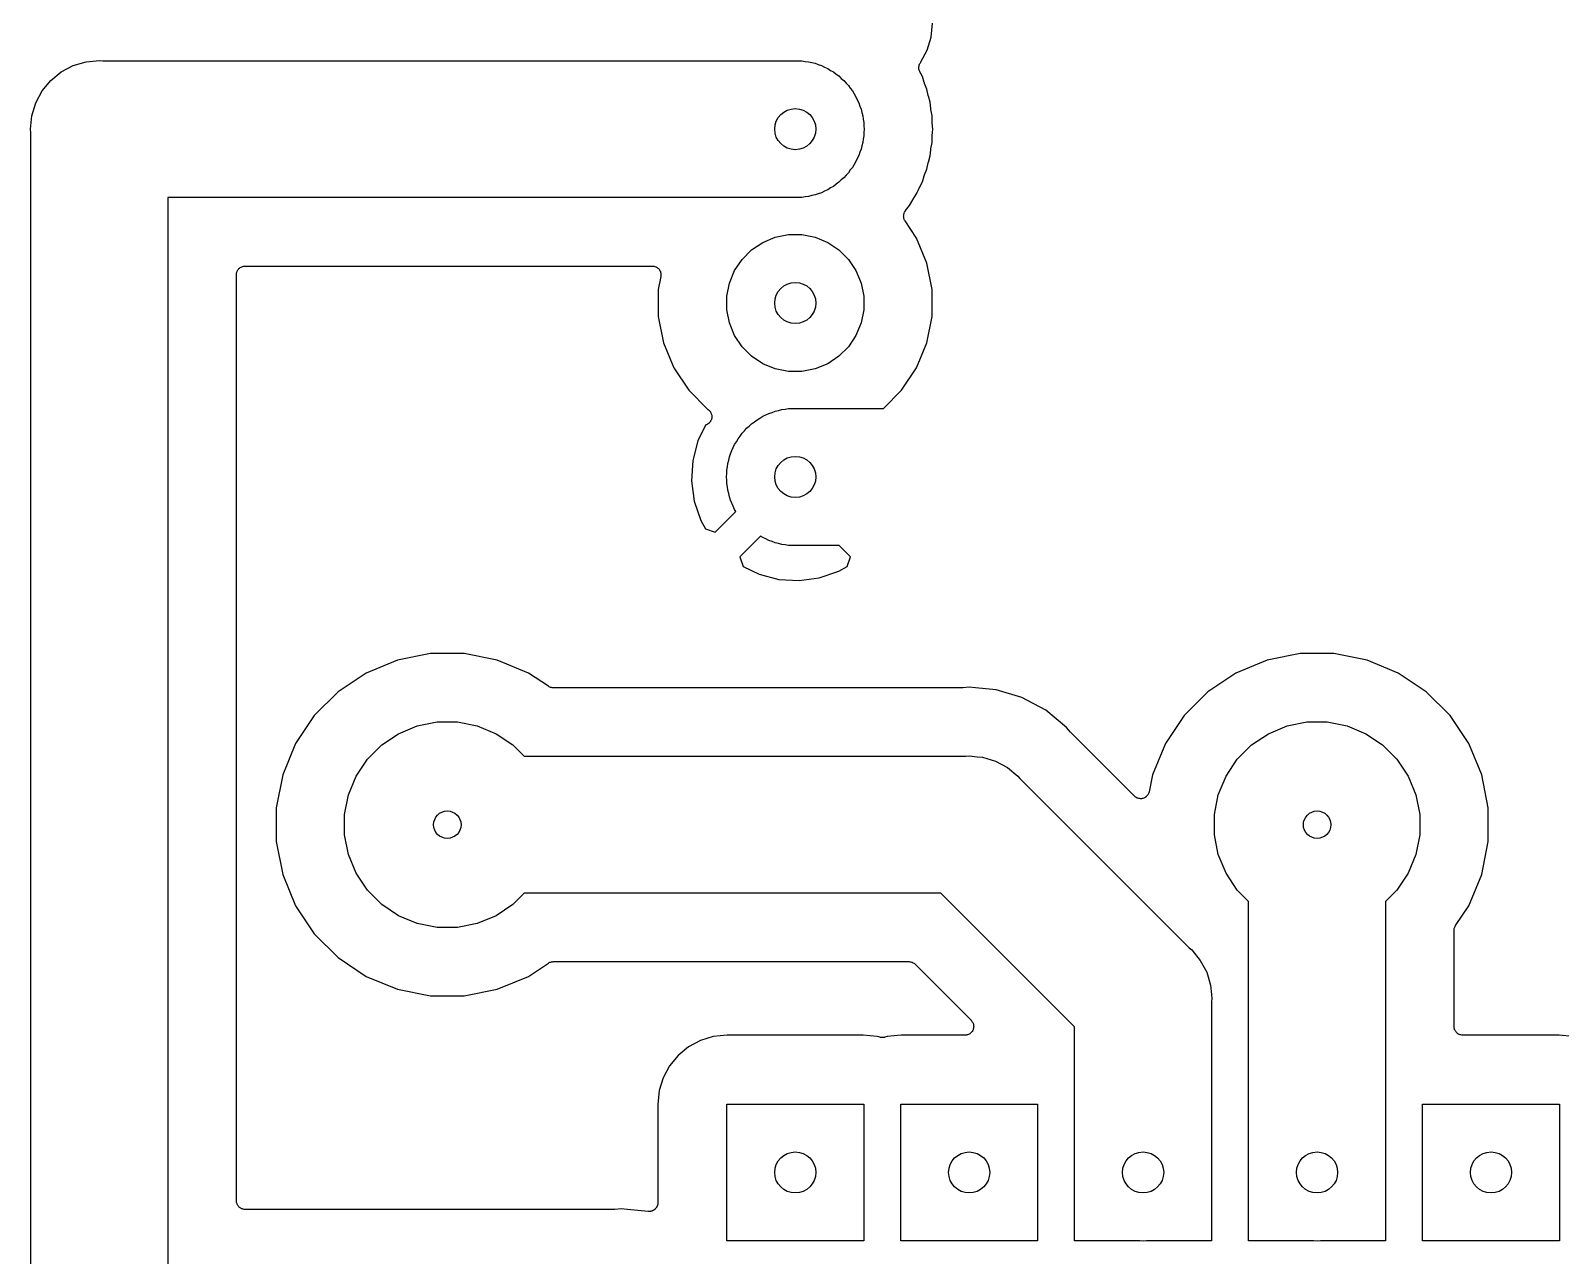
# Model space of a CAD drawing. Extents: x 74 to 216, y -130 to -38.
# Drawn here: x 126 to 148.33, y -74.87 to -56.98 of the extents above; entities that cross this region are included whole.
import ezdxf

# ---------------------------------------------------------------- set-up
doc = ezdxf.new("R2010")
doc.units = 0
doc.layers.add('BLACK', color=7, linetype='CONTINUOUS')

msp = doc.modelspace()

# ---------------------------------------------------------------- linework, layer by layer
at = {"layer": 'BLACK', "linetype": 'CONTINUOUS'}
for p, q in [((139.146, -57.076), (139.165, -56.8738)), ((139.088, -57.2645), (139.146, -57.076)), ((138.995, -57.4383), (139.088, -57.2645)), ((126.289, -57.7095), (126.442, -57.5845)), ((126.442, -57.5845), (126.615, -57.4917)), ((126.615, -57.4917), (126.804, -57.4345)), ((126.804, -57.4345), (126.951, -57.42)), ((126.951, -57.42), (127, -57.4152)), ((127, -57.4152), (127.049, -57.42)), ((127.049, -57.42), (137.258, -57.42)), ((137.258, -57.42), (137.307, -57.4296)), ((137.307, -57.4296), (137.356, -57.4345)), ((137.356, -57.4345), (137.403, -57.4488)), ((137.403, -57.4488), (137.452, -57.4584)), ((137.452, -57.4584), (137.497, -57.4773)), ((137.497, -57.4773), (137.545, -57.4917)), ((137.545, -57.4917), (137.588, -57.5149)), ((137.588, -57.5149), (137.634, -57.5338)), ((137.634, -57.5338), (137.675, -57.5612)), ((137.675, -57.5612), (137.718, -57.5845)), ((137.718, -57.5845), (137.756, -57.6158)), ((137.756, -57.6158), (137.797, -57.6432)), ((138.965, -57.5076), (138.968, -57.496)), ((138.965, -57.5081), (138.965, -57.5076)), ((138.965, -57.5087), (138.965, -57.5081)), ((138.965, -57.5206), (138.965, -57.5087)), ((138.965, -57.5324), (138.965, -57.5206)), ((138.965, -57.5329), (138.965, -57.5324)), ((138.965, -57.5335), (138.965, -57.5329)), ((138.967, -57.5451), (138.965, -57.5335)), ((138.969, -57.5567), (138.967, -57.5451)), ((138.968, -57.496), (138.97, -57.4844)), ((138.97, -57.5573), (138.969, -57.5567)), ((138.97, -57.4833), (138.975, -57.4724)), ((138.97, -57.4839), (138.97, -57.4833)), ((138.97, -57.4844), (138.97, -57.4839)), ((138.97, -57.5578), (138.97, -57.5573)), ((138.974, -57.5687), (138.97, -57.5578)), ((138.979, -57.5798), (138.974, -57.5687)), ((138.975, -57.4724), (138.98, -57.4615)), ((138.979, -57.5807), (138.979, -57.5798)), ((138.979, -57.5808), (138.979, -57.5807)), ((138.979, -57.5807), (138.979, -57.5807)), ((138.979, -57.5813), (138.979, -57.5808)), ((139.017, -57.6509), (138.979, -57.5813)), ((138.98, -57.4605), (138.987, -57.4507)), ((138.98, -57.461), (138.98, -57.4605)), ((138.98, -57.4615), (138.98, -57.461)), ((138.987, -57.4507), (138.993, -57.4409)), ((138.993, -57.4409), (138.995, -57.4383)), ((126.165, -57.8617), (126.289, -57.7095)), ((137.797, -57.6432), (137.832, -57.6782)), ((137.832, -57.6782), (137.871, -57.7095)), ((137.871, -57.7095), (137.902, -57.7476)), ((137.902, -57.7476), (137.937, -57.7825)), ((137.937, -57.7825), (137.964, -57.8236)), ((137.964, -57.8236), (137.995, -57.8617)), ((139.044, -57.7394), (139.017, -57.6509)), ((139.046, -57.7444), (139.044, -57.7394)), ((139.047, -57.7495), (139.046, -57.7444)), ((139.048, -57.7512), (139.047, -57.7495)), ((139.083, -57.8366), (139.048, -57.7512)), ((139.101, -57.9273), (139.083, -57.8366)), ((126.014, -58.224), (126.072, -58.0355)), ((126.072, -58.0355), (126.165, -57.8617)), ((137.995, -57.8617), (138.019, -57.9053)), ((138.019, -57.9053), (138.046, -57.9463)), ((138.046, -57.9463), (138.065, -57.9919)), ((138.065, -57.9919), (138.088, -58.0355)), ((138.088, -58.0355), (138.103, -58.0827)), ((139.103, -57.9325), (139.101, -57.9273)), ((139.104, -57.9377), (139.103, -57.9325)), ((139.104, -57.9394), (139.104, -57.9377)), ((139.131, -58.0279), (139.104, -57.9394)), ((139.14, -58.12), (139.131, -58.0279)), ((125.995, -58.42), (126.014, -58.224)), ((138.103, -58.0827), (138.122, -58.1283)), ((138.122, -58.1283), (138.131, -58.1767)), ((138.131, -58.1767), (138.146, -58.224)), ((138.146, -58.224), (138.15, -58.2731)), ((138.15, -58.2731), (138.16, -58.3215)), ((139.141, -58.1252), (139.14, -58.12)), ((139.142, -58.1306), (139.141, -58.1252)), ((139.142, -58.1323), (139.142, -58.1306)), ((139.16, -58.223), (139.142, -58.1323)), ((139.16, -58.3155), (139.16, -58.223)), ((126, -58.4691), (125.995, -58.42)), ((126, -75.0787), (126, -58.4691)), ((138.16, -58.5185), (138.15, -58.5669)), ((138.16, -58.3215), (138.16, -58.3709)), ((138.16, -58.3709), (138.165, -58.42)), ((138.165, -58.42), (138.16, -58.4691)), ((138.16, -58.4691), (138.16, -58.5185)), ((139.161, -58.3208), (139.16, -58.3155)), ((139.16, -58.3262), (139.161, -58.3208)), ((139.161, -58.328), (139.16, -58.3262)), ((139.16, -58.5227), (139.161, -58.5174)), ((139.16, -58.5245), (139.16, -58.5227)), ((139.16, -58.617), (139.16, -58.5245)), ((139.17, -58.42), (139.161, -58.328)), ((139.161, -58.512), (139.165, -58.4701)), ((139.161, -58.5174), (139.161, -58.512)), ((139.165, -58.4701), (139.17, -58.42)), ((139.165, -58.4701), (139.165, -58.4701)), ((138.122, -58.7117), (138.103, -58.7573)), ((138.131, -58.6633), (138.122, -58.7117)), ((138.146, -58.616), (138.131, -58.6633)), ((138.15, -58.5669), (138.146, -58.616)), ((139.131, -58.8121), (139.14, -58.72)), ((139.14, -58.7183), (139.141, -58.713)), ((139.14, -58.72), (139.14, -58.7183)), ((139.141, -58.713), (139.142, -58.7077)), ((139.142, -58.7077), (139.16, -58.617)), ((138.019, -58.9347), (137.995, -58.9783)), ((138.046, -58.8937), (138.019, -58.9347)), ((138.065, -58.8481), (138.046, -58.8937)), ((138.088, -58.8045), (138.065, -58.8481)), ((138.103, -58.7573), (138.088, -58.8045)), ((139.083, -59.0034), (139.101, -58.9127)), ((139.101, -58.9127), (139.102, -58.9109)), ((139.102, -58.9109), (139.103, -58.9058)), ((139.103, -58.9058), (139.104, -58.9006)), ((139.104, -58.9006), (139.131, -58.8121)), ((137.832, -59.1618), (137.797, -59.1968)), ((137.871, -59.1305), (137.832, -59.1618)), ((137.902, -59.0924), (137.871, -59.1305)), ((137.937, -59.0575), (137.902, -59.0924)), ((137.964, -59.0164), (137.937, -59.0575)), ((137.995, -58.9783), (137.964, -59.0164)), ((138.973, -59.2706), (139.017, -59.1891)), ((139.017, -59.1891), (139.044, -59.1006)), ((139.044, -59.0989), (139.046, -59.094)), ((139.044, -59.1006), (139.044, -59.0989)), ((139.046, -59.094), (139.048, -59.0888)), ((139.048, -59.0888), (139.083, -59.0034)), ((137.307, -59.4104), (137.258, -59.42)), ((137.356, -59.4055), (137.307, -59.4104)), ((137.403, -59.3912), (137.356, -59.4055)), ((137.452, -59.3816), (137.403, -59.3912)), ((137.497, -59.3627), (137.452, -59.3816)), ((137.545, -59.3483), (137.497, -59.3627)), ((137.588, -59.3251), (137.545, -59.3483)), ((137.634, -59.3062), (137.588, -59.3251)), ((137.675, -59.2788), (137.634, -59.3062)), ((137.718, -59.2555), (137.675, -59.2788)), ((137.756, -59.2242), (137.718, -59.2555)), ((137.797, -59.1968), (137.756, -59.2242)), ((138.881, -59.4443), (138.932, -59.3674)), ((138.932, -59.3674), (138.968, -59.2819)), ((138.968, -59.2803), (138.971, -59.2756)), ((138.968, -59.2819), (138.968, -59.2803)), ((138.971, -59.2756), (138.973, -59.2706)), ((137.258, -59.42), (128, -59.42)), ((128, -59.42), (128, -75.0787)), ((138.749, -59.6505), (138.752, -59.6413)), ((138.752, -59.6413), (138.753, -59.6408)), ((138.753, -59.6403), (138.757, -59.6325)), ((138.753, -59.6408), (138.753, -59.6403)), ((138.757, -59.6325), (138.759, -59.6286)), ((138.759, -59.6286), (138.761, -59.6249)), ((138.761, -59.6249), (138.764, -59.6194)), ((138.764, -59.6194), (138.765, -59.618)), ((138.765, -59.618), (138.766, -59.6165)), ((138.766, -59.6165), (138.769, -59.6124)), ((138.769, -59.6124), (138.772, -59.608)), ((138.772, -59.608), (138.831, -59.5365)), ((138.831, -59.5365), (138.875, -59.455)), ((138.875, -59.4534), (138.878, -59.449)), ((138.875, -59.455), (138.875, -59.4534)), ((138.878, -59.449), (138.881, -59.4443)), ((138.743, -59.6886), (138.744, -59.6768)), ((138.743, -59.6891), (138.743, -59.6886)), ((138.743, -59.6897), (138.743, -59.6891)), ((138.744, -59.7015), (138.743, -59.6897)), ((138.744, -59.6768), (138.745, -59.665)), ((138.745, -59.7133), (138.744, -59.7015)), ((138.745, -59.6639), (138.749, -59.6526)), ((138.745, -59.6645), (138.745, -59.6639)), ((138.745, -59.665), (138.745, -59.6645)), ((138.745, -59.7138), (138.745, -59.7133)), ((138.745, -59.7143), (138.745, -59.7138)), ((138.748, -59.7256), (138.745, -59.7143)), ((138.752, -59.7371), (138.748, -59.7256)), ((138.749, -59.6515), (138.749, -59.6505)), ((138.749, -59.6526), (138.749, -59.6515)), ((138.752, -59.7376), (138.752, -59.7371)), ((138.752, -59.7381), (138.752, -59.7376)), ((138.757, -59.7485), (138.752, -59.7381)), ((138.763, -59.7591), (138.757, -59.7485)), ((138.764, -59.76), (138.763, -59.7591)), ((138.764, -59.7606), (138.764, -59.76)), ((138.764, -59.76), (138.764, -59.76)), ((138.764, -59.76), (138.764, -59.76)), ((138.932, -60.0126), (138.764, -59.7606)), ((136.523, -60.1832), (136.686, -60.0738)), ((136.686, -60.0738), (136.868, -59.9984)), ((136.868, -59.9984), (137.062, -59.96)), ((137.062, -59.96), (137.258, -59.96)), ((137.258, -59.96), (137.452, -59.9984)), ((137.452, -59.9984), (137.634, -60.0738)), ((137.634, -60.0738), (137.797, -60.1832)), ((139.083, -60.3766), (138.932, -60.0126)), ((136.383, -60.3225), (136.523, -60.1832)), ((137.797, -60.1832), (137.937, -60.3225)), ((129, -60.5452), (129.001, -60.5333)), ((129.001, -60.5333), (129.003, -60.5215)), ((129.003, -60.5206), (129.006, -60.5092)), ((129.003, -60.521), (129.003, -60.5206)), ((129.003, -60.5215), (129.003, -60.521)), ((129.006, -60.5092), (129.01, -60.4978)), ((129.01, -60.497), (129.016, -60.4865)), ((129.01, -60.4974), (129.01, -60.497)), ((129.01, -60.4978), (129.01, -60.4974)), ((129.016, -60.4865), (129.022, -60.476)), ((129.022, -60.4752), (129.03, -60.4661)), ((129.022, -60.4756), (129.022, -60.4752)), ((129.022, -60.476), (129.022, -60.4756)), ((129.03, -60.4661), (129.038, -60.4569)), ((129.038, -60.4563), (129.047, -60.4488)), ((129.038, -60.4566), (129.038, -60.4563)), ((129.038, -60.4569), (129.038, -60.4566)), ((129.047, -60.4488), (129.057, -60.4412)), ((129.057, -60.4407), (129.068, -60.4352)), ((129.057, -60.441), (129.057, -60.4407)), ((129.057, -60.4412), (129.057, -60.441)), ((129.068, -60.4352), (129.079, -60.4296)), ((129.079, -60.4292), (129.091, -60.4259)), ((129.079, -60.4295), (129.079, -60.4292)), ((129.079, -60.4296), (129.079, -60.4295)), ((129.091, -60.4259), (129.102, -60.4224)), ((129.102, -60.4224), (129.103, -60.4224)), ((129.103, -60.4222), (129.115, -60.4212)), ((129.103, -60.4224), (129.103, -60.4222)), ((129.115, -60.4212), (129.127, -60.42)), ((129.127, -60.42), (135.073, -60.42)), ((135.073, -60.42), (135.074, -60.42)), ((135.074, -60.42), (135.074, -60.42)), ((135.074, -60.42), (135.075, -60.42)), ((135.075, -60.42), (135.075, -60.42)), ((135.075, -60.42), (135.087, -60.4214)), ((135.087, -60.4214), (135.099, -60.4226)), ((135.099, -60.4226), (135.099, -60.4227)), ((135.099, -60.4227), (135.1, -60.4228)), ((135.1, -60.4228), (135.111, -60.4264)), ((135.111, -60.4264), (135.123, -60.43)), ((135.123, -60.43), (135.123, -60.4302)), ((135.123, -60.4302), (135.124, -60.4303)), ((135.124, -60.4303), (135.134, -60.436)), ((135.134, -60.436), (135.145, -60.4418)), ((135.145, -60.4418), (135.145, -60.442)), ((135.145, -60.442), (135.145, -60.4422)), ((135.145, -60.4422), (135.154, -60.4499)), ((135.154, -60.4499), (135.164, -60.4576)), ((135.164, -60.4576), (135.164, -60.4579)), ((135.164, -60.4579), (135.164, -60.4581)), ((135.164, -60.4581), (135.172, -60.4675)), ((135.172, -60.4675), (135.179, -60.4768)), ((135.179, -60.4768), (135.18, -60.4772)), ((135.18, -60.4772), (135.18, -60.4775)), ((135.18, -60.4775), (135.185, -60.488)), ((135.185, -60.488), (135.191, -60.4987)), ((135.191, -60.4987), (135.191, -60.4991)), ((135.191, -60.4991), (135.191, -60.4994)), ((135.191, -60.4994), (135.195, -60.5109)), ((135.195, -60.5109), (135.198, -60.5224)), ((135.198, -60.5224), (135.198, -60.5228)), ((135.198, -60.5228), (135.198, -60.5232)), ((135.198, -60.5232), (135.199, -60.5352)), ((135.199, -60.5352), (135.2, -60.5471)), ((136.198, -60.6683), (136.274, -60.4863)), ((136.274, -60.4863), (136.383, -60.3225)), ((137.937, -60.3225), (138.046, -60.4863)), ((138.046, -60.4863), (138.122, -60.6683)), ((139.16, -60.763), (139.083, -60.3766)), ((129, -60.5461), (129, -60.5452)), ((129, -60.5461), (129, -60.5461)), ((129, -60.5461), (129, -60.5461)), ((129, -60.547), (129, -60.5461)), ((129, -74.073), (129, -60.547)), ((135.198, -60.5718), (135.16, -60.763)), ((135.199, -60.5598), (135.198, -60.5718)), ((135.2, -60.5479), (135.199, -60.5598)), ((135.2, -60.5471), (135.2, -60.5475)), ((135.2, -60.5475), (135.2, -60.5479)), ((136.16, -60.8615), (136.198, -60.6683)), ((138.122, -60.6683), (138.16, -60.8615)), ((135.16, -60.763), (135.16, -61.157)), ((136.16, -61.0585), (136.16, -60.8615)), ((138.16, -60.8615), (138.16, -61.0585)), ((139.16, -61.157), (139.16, -60.763)), ((135.16, -61.157), (135.237, -61.5434)), ((136.198, -61.2517), (136.16, -61.0585)), ((138.16, -61.0585), (138.122, -61.2517)), ((139.083, -61.5434), (139.16, -61.157)), ((136.274, -61.4337), (136.198, -61.2517)), ((138.122, -61.2517), (138.046, -61.4337)), ((135.237, -61.5434), (135.388, -61.9074)), ((136.383, -61.5975), (136.274, -61.4337)), ((136.523, -61.7368), (136.383, -61.5975)), ((137.937, -61.5975), (137.797, -61.7368)), ((138.046, -61.4337), (137.937, -61.5975)), ((138.932, -61.9074), (139.083, -61.5434)), ((136.686, -61.8462), (136.523, -61.7368)), ((136.868, -61.9216), (136.686, -61.8462)), ((137.634, -61.8462), (137.452, -61.9216)), ((137.797, -61.7368), (137.634, -61.8462)), ((135.388, -61.9074), (135.606, -62.2349)), ((137.062, -61.96), (136.868, -61.9216)), ((137.258, -61.96), (137.062, -61.96)), ((137.452, -61.9216), (137.258, -61.96)), ((138.714, -62.2349), (138.932, -61.9074)), ((135.606, -62.2349), (135.885, -62.5135)), ((138.448, -62.5), (138.714, -62.2349)), ((135.885, -62.5135), (135.886, -62.5143)), ((135.886, -62.5143), (135.888, -62.5153)), ((135.888, -62.5153), (135.89, -62.5169)), ((135.89, -62.5169), (135.892, -62.5183)), ((135.892, -62.5183), (135.899, -62.5249)), ((135.899, -62.5249), (135.907, -62.5312)), ((135.907, -62.5312), (135.908, -62.5333)), ((135.908, -62.5333), (135.91, -62.535)), ((135.91, -62.535), (135.916, -62.5429)), ((135.916, -62.5429), (135.922, -62.5506)), ((136.823, -62.5573), (136.868, -62.5384)), ((136.868, -62.5384), (136.917, -62.5288)), ((136.917, -62.5288), (136.964, -62.5145)), ((136.964, -62.5145), (137.013, -62.5096)), ((137.013, -62.5096), (137.062, -62.5)), ((137.062, -62.5), (138.448, -62.5)), ((135.852, -62.7418), (135.739, -62.9739)), ((135.859, -62.7393), (135.852, -62.7418)), ((135.861, -62.7382), (135.859, -62.7393)), ((135.864, -62.7374), (135.861, -62.7382)), ((135.872, -62.7328), (135.864, -62.7374)), ((135.881, -62.7286), (135.872, -62.7328)), ((135.883, -62.727), (135.881, -62.7286)), ((135.886, -62.7258), (135.883, -62.727)), ((135.893, -62.7196), (135.886, -62.7258)), ((135.901, -62.7138), (135.893, -62.7196)), ((135.903, -62.7119), (135.901, -62.7138)), ((135.905, -62.7102), (135.903, -62.7119)), ((135.911, -62.7027), (135.905, -62.7102)), ((135.918, -62.6954), (135.911, -62.7027)), ((135.919, -62.6932), (135.918, -62.6954)), ((135.921, -62.6912), (135.919, -62.6932)), ((135.925, -62.6825), (135.921, -62.6912)), ((135.922, -62.5506), (135.923, -62.5529)), ((135.923, -62.5529), (135.925, -62.555)), ((135.925, -62.555), (135.929, -62.5639)), ((135.93, -62.6741), (135.925, -62.6825)), ((135.929, -62.5639), (135.934, -62.5726)), ((135.931, -62.6717), (135.93, -62.6741)), ((135.933, -62.6694), (135.931, -62.6717)), ((135.936, -62.66), (135.933, -62.6694)), ((135.934, -62.5726), (135.934, -62.5751)), ((135.934, -62.5751), (135.935, -62.5774)), ((135.935, -62.5774), (135.938, -62.587)), ((135.939, -62.6508), (135.936, -62.66)), ((135.938, -62.587), (135.94, -62.5964)), ((135.94, -62.6457), (135.939, -62.6482)), ((135.939, -62.6482), (135.939, -62.6508)), ((135.94, -62.5964), (135.941, -62.599)), ((135.941, -62.636), (135.94, -62.6457)), ((135.941, -62.599), (135.941, -62.6015)), ((135.941, -62.6015), (135.942, -62.6113)), ((135.942, -62.6263), (135.941, -62.636)), ((135.942, -62.6113), (135.943, -62.6211)), ((135.943, -62.6211), (135.942, -62.6237)), ((135.942, -62.6237), (135.942, -62.6263)), ((136.449, -62.7895), (136.488, -62.7582)), ((136.488, -62.7582), (136.523, -62.7232)), ((136.523, -62.7232), (136.564, -62.6958)), ((136.564, -62.6958), (136.602, -62.6645)), ((136.602, -62.6645), (136.645, -62.6412)), ((136.645, -62.6412), (136.686, -62.6138)), ((136.686, -62.6138), (136.732, -62.5949)), ((136.732, -62.5949), (136.775, -62.5717)), ((136.775, -62.5717), (136.823, -62.5573)), ((135.739, -62.9739), (135.664, -63.2612)), ((136.274, -63.0263), (136.301, -62.9853)), ((136.301, -62.9853), (136.325, -62.9417)), ((136.325, -62.9417), (136.356, -62.9036)), ((136.356, -62.9036), (136.383, -62.8625)), ((136.383, -62.8625), (136.418, -62.8276)), ((136.418, -62.8276), (136.449, -62.7895)), ((136.189, -63.2567), (136.198, -63.2083)), ((136.198, -63.2083), (136.217, -63.1627)), ((136.217, -63.1627), (136.232, -63.1155)), ((136.232, -63.1155), (136.255, -63.0719)), ((136.255, -63.0719), (136.274, -63.0263)), ((135.664, -63.2612), (135.646, -63.5577)), ((136.16, -63.4015), (136.17, -63.3531)), ((136.16, -63.4509), (136.16, -63.4015)), ((136.17, -63.3531), (136.174, -63.304)), ((136.174, -63.304), (136.189, -63.2567)), ((135.646, -63.5577), (135.686, -63.852)), ((136.155, -63.5), (136.16, -63.4509)), ((136.16, -63.5491), (136.155, -63.5)), ((136.16, -63.5985), (136.16, -63.5491)), ((136.17, -63.6469), (136.16, -63.5985)), ((136.174, -63.696), (136.17, -63.6469)), ((135.686, -63.852), (135.784, -64.1351)), ((136.189, -63.7433), (136.174, -63.696)), ((136.198, -63.7917), (136.189, -63.7433)), ((136.217, -63.8373), (136.198, -63.7917)), ((136.232, -63.8845), (136.217, -63.8373)), ((136.255, -63.9281), (136.232, -63.8845)), ((135.992, -64.3089), (136.295, -64.0056)), ((136.274, -63.9737), (136.255, -63.9281)), ((136.295, -64.0056), (136.274, -63.9737)), ((135.784, -64.1351), (135.849, -64.2572)), ((135.849, -64.2572), (135.992, -64.3089)), ((136.654, -64.3648), (136.351, -64.6681)), ((136.686, -64.3862), (136.654, -64.3648)), ((136.732, -64.4051), (136.686, -64.3862)), ((136.775, -64.4283), (136.732, -64.4051)), ((136.823, -64.4427), (136.775, -64.4283)), ((136.868, -64.4616), (136.823, -64.4427)), ((136.917, -64.4712), (136.868, -64.4616)), ((136.964, -64.4855), (136.917, -64.4712)), ((137.013, -64.4904), (136.964, -64.4855)), ((137.062, -64.5), (137.013, -64.4904)), ((137.801, -64.5), (137.062, -64.5)), ((137.969, -64.6681), (137.801, -64.5)), ((136.351, -64.6681), (136.402, -64.8081)), ((137.917, -64.8108), (137.969, -64.6681)), ((136.402, -64.8081), (136.634, -64.921)), ((136.634, -64.921), (136.921, -64.9964)), ((136.921, -64.9964), (137.218, -65.0142)), ((137.218, -65.0142), (137.512, -64.9738)), ((137.512, -64.9738), (137.795, -64.876)), ((137.795, -64.876), (137.917, -64.8108)), ((131.834, -66.08), (131.351, -66.1761)), ((132.326, -66.08), (131.834, -66.08)), ((132.809, -66.1761), (132.326, -66.08)), ((144.534, -66.08), (144.051, -66.1761)), ((145.026, -66.08), (144.534, -66.08)), ((145.509, -66.1761), (145.026, -66.08)), ((131.351, -66.1761), (130.896, -66.3645)), ((133.264, -66.3645), (132.809, -66.1761)), ((144.051, -66.1761), (143.596, -66.3645)), ((145.964, -66.3645), (145.509, -66.1761)), ((130.896, -66.3645), (130.486, -66.6381)), ((133.555, -66.5586), (133.264, -66.3645)), ((133.565, -66.5641), (133.555, -66.5586)), ((133.575, -66.5697), (133.565, -66.5641)), ((143.596, -66.3645), (143.186, -66.6381)), ((146.374, -66.6381), (145.964, -66.3645)), ((130.486, -66.6381), (130.138, -66.9863)), ((133.576, -66.5699), (133.575, -66.5697)), ((133.576, -66.5703), (133.576, -66.5699)), ((133.588, -66.5737), (133.576, -66.5703)), ((133.599, -66.5772), (133.588, -66.5737)), ((133.6, -66.5773), (133.599, -66.5772)), ((133.6, -66.5775), (133.6, -66.5773)), ((133.612, -66.5787), (133.6, -66.5775)), ((133.623, -66.58), (133.612, -66.5787)), ((133.625, -66.58), (133.623, -66.58)), ((139.596, -66.58), (133.625, -66.58)), ((133.625, -66.58), (133.625, -66.58)), ((133.625, -66.58), (133.625, -66.58)), ((133.625, -66.58), (133.625, -66.58)), ((139.601, -66.5795), (139.596, -66.58)), ((139.606, -66.5795), (139.601, -66.5795)), ((139.608, -66.5794), (139.606, -66.5795)), ((139.7, -66.5703), (139.608, -66.5794)), ((139.792, -66.5794), (139.7, -66.5703)), ((140.092, -66.6089), (139.792, -66.5794)), ((139.792, -66.5794), (139.792, -66.5794)), ((140.469, -66.7233), (140.092, -66.6089)), ((140.817, -66.909), (140.469, -66.7233)), ((143.186, -66.6381), (142.838, -66.9863)), ((146.722, -66.9863), (146.374, -66.6381)), ((130.138, -66.9863), (129.865, -67.3958)), ((141.121, -67.1589), (140.817, -66.909)), ((142.838, -66.9863), (142.565, -67.3958)), ((146.995, -67.3958), (146.722, -66.9863)), ((131.369, -67.2507), (131.642, -67.1376)), ((131.642, -67.1376), (131.932, -67.08)), ((131.932, -67.08), (132.228, -67.08)), ((132.228, -67.08), (132.518, -67.1376)), ((132.518, -67.1376), (132.791, -67.2507)), ((141.18, -67.2304), (141.121, -67.1589)), ((141.184, -67.2342), (141.18, -67.2304)), ((141.187, -67.2384), (141.184, -67.2342)), ((144.069, -67.2507), (144.342, -67.1376)), ((144.342, -67.1376), (144.632, -67.08)), ((144.632, -67.08), (144.928, -67.08)), ((144.928, -67.08), (145.218, -67.1376)), ((145.218, -67.1376), (145.491, -67.2507)), ((129.865, -67.3958), (129.676, -67.8508)), ((130.915, -67.6238), (131.124, -67.4149)), ((131.124, -67.4149), (131.369, -67.2507)), ((132.791, -67.2507), (133.036, -67.4149)), ((133.036, -67.4149), (133.201, -67.58)), ((141.188, -67.2397), (141.187, -67.2384)), ((142.112, -68.1639), (141.188, -67.2397)), ((142.565, -67.3958), (142.376, -67.8508)), ((143.615, -67.6238), (143.824, -67.4149)), ((143.824, -67.4149), (144.069, -67.2507)), ((145.491, -67.2507), (145.736, -67.4149)), ((145.736, -67.4149), (145.945, -67.6238)), ((147.184, -67.8508), (146.995, -67.3958)), ((130.751, -67.8695), (130.915, -67.6238)), ((133.201, -67.58), (139.651, -67.58)), ((139.651, -67.58), (139.7, -67.5752)), ((139.7, -67.5752), (139.817, -67.5866)), ((139.817, -67.5866), (139.896, -67.5945)), ((139.896, -67.5945), (140.085, -67.6517)), ((140.085, -67.6517), (140.258, -67.7445)), ((143.451, -67.8695), (143.615, -67.6238)), ((145.945, -67.6238), (146.109, -67.8695)), ((129.676, -67.8508), (129.58, -68.3338)), ((130.638, -68.1425), (130.751, -67.8695)), ((140.258, -67.7445), (140.411, -67.8695)), ((140.411, -67.8695), (140.442, -67.9076)), ((142.376, -67.8508), (142.327, -68.0989)), ((143.338, -68.1425), (143.451, -67.8695)), ((146.109, -67.8695), (146.222, -68.1425)), ((147.28, -68.3338), (147.184, -67.8508)), ((140.442, -67.9076), (142.912, -70.3782)), ((142.319, -68.1243), (142.313, -68.135)), ((142.323, -68.1123), (142.319, -68.1238)), ((142.319, -68.1238), (142.319, -68.124)), ((142.319, -68.124), (142.319, -68.1243)), ((142.326, -68.1006), (142.323, -68.1123)), ((142.327, -68.0989), (142.326, -68.1001)), ((142.326, -68.1001), (142.326, -68.1001)), ((142.326, -68.1001), (142.326, -68.1001)), ((142.326, -68.1001), (142.326, -68.1006)), ((129.58, -68.3338), (129.58, -68.8262)), ((130.58, -68.4323), (130.638, -68.1425)), ((142.122, -68.1716), (142.112, -68.1639)), ((142.131, -68.1794), (142.122, -68.1716)), ((142.131, -68.1795), (142.131, -68.1794)), ((142.132, -68.1797), (142.131, -68.1795)), ((142.142, -68.1853), (142.132, -68.1797)), ((142.153, -68.1912), (142.142, -68.1853)), ((142.153, -68.1914), (142.153, -68.1912)), ((142.153, -68.1912), (142.153, -68.1912)), ((142.165, -68.1949), (142.153, -68.1914)), ((142.177, -68.1985), (142.165, -68.1949)), ((142.177, -68.1986), (142.177, -68.1985)), ((142.177, -68.1985), (142.177, -68.1985)), ((142.189, -68.1998), (142.177, -68.1986)), ((142.201, -68.2011), (142.189, -68.1998)), ((142.202, -68.2011), (142.201, -68.2011)), ((142.201, -68.2011), (142.201, -68.2011)), ((142.214, -68.2), (142.202, -68.2011)), ((142.226, -68.1989), (142.214, -68.2)), ((142.238, -68.1954), (142.226, -68.1988)), ((142.226, -68.1988), (142.226, -68.1988)), ((142.226, -68.1988), (142.226, -68.1989)), ((142.25, -68.1919), (142.238, -68.1954)), ((142.261, -68.1861), (142.25, -68.1917)), ((142.25, -68.1917), (142.25, -68.1918)), ((142.25, -68.1918), (142.25, -68.1919)), ((142.272, -68.1805), (142.261, -68.1861)), ((142.282, -68.1725), (142.272, -68.1802)), ((142.272, -68.1802), (142.272, -68.1803)), ((142.272, -68.1803), (142.272, -68.1805)), ((142.291, -68.1649), (142.282, -68.1725)), ((142.299, -68.1553), (142.291, -68.1646)), ((142.291, -68.1646), (142.291, -68.1647)), ((142.291, -68.1647), (142.291, -68.1649)), ((142.307, -68.146), (142.299, -68.1553)), ((142.313, -68.135), (142.307, -68.1455)), ((142.307, -68.1455), (142.307, -68.1457)), ((142.307, -68.1457), (142.307, -68.146)), ((143.28, -68.4323), (143.338, -68.1425)), ((146.222, -68.1425), (146.28, -68.4323)), ((147.28, -68.8262), (147.28, -68.3338)), ((130.58, -68.7277), (130.58, -68.4323)), ((143.28, -68.7277), (143.28, -68.4323)), ((146.28, -68.4323), (146.28, -68.7277)), ((130.638, -69.0175), (130.58, -68.7277)), ((143.338, -69.0175), (143.28, -68.7277)), ((146.28, -68.7277), (146.222, -69.0175)), ((129.58, -68.8262), (129.676, -69.3092)), ((130.751, -69.2905), (130.638, -69.0175)), ((143.451, -69.2905), (143.338, -69.0175)), ((146.222, -69.0175), (146.109, -69.2905)), ((147.184, -69.3092), (147.28, -68.8262)), ((129.676, -69.3092), (129.865, -69.7642)), ((130.915, -69.5362), (130.751, -69.2905)), ((143.615, -69.5362), (143.451, -69.2905)), ((146.109, -69.2905), (145.945, -69.5362)), ((146.995, -69.7642), (147.184, -69.3092)), ((131.124, -69.7451), (130.915, -69.5362)), ((133.201, -69.58), (133.036, -69.7451)), ((139.286, -69.58), (133.201, -69.58)), ((141.24, -71.5342), (139.286, -69.58)), ((143.78, -69.7013), (143.615, -69.5362)), ((145.945, -69.5362), (145.78, -69.7013)), ((129.865, -69.7642), (130.138, -70.1737)), ((131.369, -69.9093), (131.124, -69.7451)), ((131.642, -70.0224), (131.369, -69.9093)), ((132.791, -69.9093), (132.518, -70.0224)), ((133.036, -69.7451), (132.791, -69.9093)), ((143.78, -72.66), (143.78, -69.7013)), ((145.78, -69.7013), (145.78, -74.66)), ((146.801, -70.0546), (146.995, -69.7642)), ((131.932, -70.08), (131.642, -70.0224)), ((132.228, -70.08), (131.932, -70.08)), ((132.518, -70.0224), (132.228, -70.08)), ((146.78, -70.1234), (146.781, -70.1118)), ((146.78, -70.1248), (146.78, -70.1234)), ((146.78, -70.1249), (146.78, -70.1248)), ((146.78, -70.1252), (146.78, -70.1249)), ((146.78, -70.1249), (146.78, -70.1249)), ((146.78, -71.5275), (146.78, -70.1252)), ((146.781, -70.1118), (146.782, -70.1002)), ((146.782, -70.1002), (146.783, -70.0995)), ((146.783, -70.0988), (146.786, -70.0876)), ((146.783, -70.0995), (146.783, -70.0988)), ((146.786, -70.0876), (146.79, -70.0765)), ((146.79, -70.0752), (146.796, -70.0649)), ((146.79, -70.0759), (146.79, -70.0752)), ((146.79, -70.0765), (146.79, -70.0759)), ((146.796, -70.0649), (146.801, -70.0546)), ((130.138, -70.1737), (130.486, -70.5219)), ((130.486, -70.5219), (130.896, -70.7955)), ((133.578, -70.589), (133.589, -70.5858)), ((133.589, -70.5858), (133.601, -70.5824)), ((133.601, -70.5823), (133.602, -70.5821)), ((133.601, -70.5824), (133.601, -70.5823)), ((133.602, -70.5821), (133.614, -70.5811)), ((133.614, -70.5811), (133.625, -70.58)), ((133.625, -70.58), (138.819, -70.58)), ((138.819, -70.58), (138.819, -70.58)), ((138.819, -70.58), (138.819, -70.58)), ((138.819, -70.58), (138.819, -70.58)), ((138.819, -70.58), (138.821, -70.58)), ((138.821, -70.58), (138.832, -70.5813)), ((138.832, -70.5813), (138.844, -70.5825)), ((138.844, -70.5825), (138.845, -70.5827)), ((138.845, -70.5827), (138.845, -70.5828)), ((138.845, -70.5828), (138.857, -70.5863)), ((138.857, -70.5863), (138.868, -70.5898)), ((142.912, -70.3782), (142.951, -70.4095)), ((142.951, -70.4095), (143.075, -70.5617)), ((143.075, -70.5617), (143.168, -70.7355)), ((130.896, -70.7955), (131.351, -70.9839)), ((132.809, -70.9839), (133.264, -70.7955)), ((133.264, -70.7955), (133.555, -70.6014)), ((133.555, -70.6012), (133.556, -70.6004)), ((133.555, -70.6014), (133.555, -70.6012)), ((133.555, -70.6012), (133.555, -70.6012)), ((133.555, -70.6012), (133.555, -70.6012)), ((133.556, -70.6004), (133.567, -70.595)), ((133.567, -70.595), (133.577, -70.5896)), ((133.577, -70.5894), (133.578, -70.589)), ((133.577, -70.5896), (133.577, -70.5894)), ((138.868, -70.5898), (138.868, -70.5901)), ((138.868, -70.5901), (138.869, -70.5903)), ((138.869, -70.5903), (138.879, -70.5959)), ((138.879, -70.5959), (138.89, -70.6015)), ((138.89, -70.6015), (138.89, -70.6019)), ((138.89, -70.6019), (138.891, -70.6022)), ((138.891, -70.6022), (138.9, -70.6097)), ((138.9, -70.6097), (138.909, -70.6172)), ((138.909, -70.6172), (139.729, -71.4377)), ((143.168, -70.7355), (143.226, -70.924)), ((131.351, -70.9839), (131.834, -71.08)), ((132.326, -71.08), (132.809, -70.9839)), ((143.226, -70.924), (143.239, -71.0584)), ((131.834, -71.08), (132.326, -71.08)), ((143.239, -71.0584), (143.245, -71.12)), ((143.245, -71.12), (143.24, -71.1691)), ((143.24, -71.1691), (143.24, -74.66)), ((139.729, -71.4377), (139.73, -71.4387)), ((139.73, -71.4387), (139.73, -71.4387)), ((139.73, -71.4387), (139.73, -71.4387)), ((139.73, -71.4387), (139.731, -71.439)), ((139.731, -71.439), (139.738, -71.4486)), ((139.738, -71.4486), (139.746, -71.458)), ((139.746, -71.458), (139.746, -71.4582)), ((139.746, -71.4582), (139.746, -71.4584)), ((139.746, -71.4584), (139.752, -71.4693)), ((139.752, -71.4693), (139.757, -71.48)), ((139.757, -71.48), (139.757, -71.4802)), ((139.757, -71.4802), (139.757, -71.4804)), ((139.757, -71.4804), (139.761, -71.4921)), ((135.964, -71.6745), (135.775, -71.7316)), ((136.166, -71.6545), (135.964, -71.6745)), ((138.154, -71.6545), (136.166, -71.6545)), ((138.356, -71.6745), (138.154, -71.6545)), ((138.393, -71.6857), (138.356, -71.6745)), ((138.405, -71.688), (138.393, -71.6857)), ((138.416, -71.6904), (138.405, -71.688)), ((138.417, -71.6904), (138.416, -71.6904)), ((138.417, -71.6906), (138.417, -71.6904)), ((138.429, -71.6906), (138.417, -71.6906)), ((138.441, -71.6907), (138.429, -71.6906)), ((138.442, -71.6906), (138.441, -71.6907)), ((138.454, -71.6884), (138.442, -71.6906)), ((138.442, -71.6906), (138.442, -71.6906)), ((138.465, -71.6862), (138.454, -71.6884)), ((138.467, -71.6858), (138.465, -71.6862)), ((138.504, -71.6745), (138.467, -71.6857)), ((138.467, -71.6857), (138.467, -71.6858)), ((138.467, -71.6858), (138.467, -71.6858)), ((138.467, -71.6858), (138.467, -71.6858)), ((138.706, -71.6545), (138.504, -71.6745)), ((139.64, -71.6545), (138.706, -71.6545)), ((139.652, -71.6534), (139.64, -71.6545)), ((139.664, -71.6522), (139.652, -71.6534)), ((139.676, -71.6486), (139.664, -71.6521)), ((139.664, -71.6521), (139.664, -71.6521)), ((139.664, -71.6521), (139.664, -71.6522)), ((139.688, -71.6451), (139.676, -71.6486)), ((139.699, -71.6393), (139.688, -71.645)), ((139.688, -71.645), (139.688, -71.645)), ((139.688, -71.645), (139.688, -71.6451)), ((139.709, -71.6336), (139.699, -71.6393)), ((139.71, -71.6334), (139.709, -71.6336)), ((139.719, -71.6257), (139.71, -71.6333)), ((139.71, -71.6333), (139.71, -71.6334)), ((139.729, -71.618), (139.719, -71.6257)), ((139.737, -71.6082), (139.729, -71.6177)), ((139.729, -71.6177), (139.729, -71.6178)), ((139.729, -71.6178), (139.729, -71.618)), ((139.745, -71.5989), (139.737, -71.6082)), ((139.751, -71.5878), (139.745, -71.5986)), ((139.745, -71.5986), (139.745, -71.5987)), ((139.745, -71.5987), (139.745, -71.5989)), ((139.756, -71.5772), (139.751, -71.5878)), ((139.757, -71.5768), (139.756, -71.577)), ((139.756, -71.577), (139.756, -71.5772)), ((139.76, -71.565), (139.757, -71.5768)), ((139.764, -71.5535), (139.76, -71.565)), ((139.761, -71.4921), (139.764, -71.5037)), ((139.764, -71.5037), (139.764, -71.504)), ((139.764, -71.504), (139.764, -71.5042)), ((139.764, -71.5042), (139.765, -71.5163)), ((139.765, -71.5408), (139.764, -71.5531)), ((139.764, -71.5531), (139.764, -71.5533)), ((139.764, -71.5533), (139.764, -71.5535)), ((139.765, -71.5163), (139.767, -71.5284)), ((139.767, -71.5289), (139.765, -71.5408)), ((139.767, -71.5284), (139.766, -71.5287)), ((139.766, -71.5287), (139.767, -71.5289)), ((141.24, -72.66), (141.24, -71.5342)), ((146.781, -71.5395), (146.78, -71.5275)), ((146.782, -71.5513), (146.781, -71.5395)), ((146.782, -71.5518), (146.782, -71.5513)), ((146.782, -71.5522), (146.782, -71.5518)), ((146.786, -71.5637), (146.782, -71.5522)), ((146.789, -71.5751), (146.786, -71.5637)), ((146.789, -71.5755), (146.789, -71.5751)), ((146.79, -71.5759), (146.789, -71.5755)), ((146.795, -71.5865), (146.79, -71.5759)), ((146.801, -71.5971), (146.795, -71.5865)), ((146.801, -71.5974), (146.801, -71.5971)), ((146.801, -71.5978), (146.801, -71.5974)), ((146.809, -71.6071), (146.801, -71.5978)), ((146.816, -71.6164), (146.809, -71.6071)), ((146.817, -71.6167), (146.816, -71.6164)), ((146.817, -71.617), (146.817, -71.6167)), ((146.826, -71.6247), (146.817, -71.617)), ((146.835, -71.6323), (146.826, -71.6247)), ((146.836, -71.6325), (146.835, -71.6323)), ((146.836, -71.6328), (146.836, -71.6325)), ((146.847, -71.6385), (146.836, -71.6328)), ((146.857, -71.6443), (146.847, -71.6385)), ((146.857, -71.6444), (146.857, -71.6443)), ((146.858, -71.6446), (146.857, -71.6444)), ((146.869, -71.6482), (146.858, -71.6446)), ((146.881, -71.6518), (146.869, -71.6482)), ((146.881, -71.652), (146.881, -71.6518)), ((146.881, -71.6518), (146.881, -71.6518)), ((146.893, -71.6532), (146.881, -71.652)), ((146.905, -71.6545), (146.893, -71.6532)), ((146.906, -71.6545), (146.905, -71.6545)), ((146.907, -71.6545), (146.906, -71.6545)), ((146.906, -71.6545), (146.906, -71.6545)), ((146.906, -71.6545), (146.906, -71.6545)), ((148.314, -71.6545), (146.907, -71.6545)), ((148.516, -71.6745), (148.314, -71.6545)), ((135.602, -71.8245), (135.449, -71.9495)), ((135.775, -71.7316), (135.602, -71.8245)), ((135.325, -72.1017), (135.232, -72.2755)), ((135.449, -71.9495), (135.325, -72.1017)), ((135.232, -72.2755), (135.174, -72.464)), ((135.174, -72.464), (135.155, -72.6662)), ((135.155, -72.6662), (135.155, -74.1028)), ((136.16, -74.66), (136.16, -72.66)), ((136.16, -72.66), (138.16, -72.66)), ((138.16, -72.66), (138.16, -74.66)), ((138.7, -74.66), (138.7, -72.66)), ((138.7, -72.66), (140.7, -72.66)), ((140.7, -72.66), (140.7, -74.66)), ((141.24, -74.66), (141.24, -72.66)), ((143.78, -74.66), (143.78, -72.66)), ((146.32, -74.66), (146.32, -72.66)), ((146.32, -72.66), (148.32, -72.66)), ((148.32, -72.66), (148.32, -74.66)), ((129.001, -74.0849), (129, -74.073)), ((129.002, -74.0968), (129.001, -74.0849)), ((129.002, -74.0972), (129.002, -74.0968)), ((129.002, -74.0977), (129.002, -74.0972)), ((129.006, -74.1091), (129.002, -74.0977)), ((129.009, -74.1206), (129.006, -74.1091)), ((129.009, -74.121), (129.009, -74.1206)), ((129.01, -74.1214), (129.009, -74.121)), ((129.015, -74.1319), (129.01, -74.1214)), ((129.021, -74.1425), (129.015, -74.1319)), ((129.021, -74.1429), (129.021, -74.1425)), ((129.021, -74.1433), (129.021, -74.1429)), ((129.029, -74.1525), (129.021, -74.1433)), ((129.036, -74.1619), (129.029, -74.1525)), ((129.037, -74.1621), (129.036, -74.1619)), ((129.037, -74.1625), (129.037, -74.1621)), ((135.141, -74.158), (135.139, -74.1633)), ((135.144, -74.1529), (135.141, -74.158)), ((135.146, -74.1466), (135.144, -74.1529)), ((135.149, -74.1405), (135.146, -74.1466)), ((135.15, -74.1348), (135.149, -74.1405)), ((135.152, -74.1293), (135.15, -74.1348)), ((135.153, -74.1227), (135.152, -74.1293)), ((135.154, -74.1162), (135.153, -74.1227)), ((135.155, -74.1046), (135.154, -74.1104)), ((135.154, -74.1104), (135.154, -74.1162)), ((135.155, -74.1028), (135.155, -74.1046)), ((129.046, -74.1701), (129.037, -74.1625)), ((129.055, -74.1778), (129.046, -74.1701)), ((129.056, -74.178), (129.055, -74.1778)), ((129.056, -74.1783), (129.056, -74.178)), ((129.067, -74.184), (129.056, -74.1783)), ((129.077, -74.1897), (129.067, -74.184)), ((129.077, -74.1899), (129.077, -74.1897)), ((129.078, -74.1901), (129.077, -74.1899)), ((129.089, -74.1936), (129.078, -74.1901)), ((129.101, -74.1972), (129.089, -74.1936)), ((129.101, -74.1973), (129.101, -74.1972)), ((129.101, -74.1974), (129.101, -74.1973)), ((129.113, -74.1987), (129.101, -74.1974)), ((129.125, -74.2), (129.113, -74.1987)), ((129.126, -74.2), (129.125, -74.2)), ((129.127, -74.2), (129.126, -74.2)), ((129.126, -74.2), (129.126, -74.2)), ((129.126, -74.2), (129.126, -74.2)), ((134.516, -74.2), (129.127, -74.2)), ((134.521, -74.1995), (134.516, -74.2)), ((134.526, -74.1996), (134.521, -74.1995)), ((134.528, -74.1994), (134.526, -74.1996)), ((134.62, -74.1903), (134.528, -74.1994)), ((134.712, -74.1994), (134.62, -74.1903)), ((135.015, -74.2292), (134.712, -74.1994)), ((134.712, -74.1994), (134.712, -74.1994)), ((135.021, -74.2292), (135.015, -74.2292)), ((135.027, -74.2298), (135.021, -74.2292)), ((135.033, -74.2292), (135.027, -74.2298)), ((135.04, -74.2292), (135.033, -74.2292)), ((135.046, -74.2281), (135.04, -74.2292)), ((135.051, -74.2276), (135.046, -74.2281)), ((135.058, -74.2257), (135.051, -74.2276)), ((135.064, -74.2244), (135.058, -74.2257)), ((135.07, -74.2222), (135.064, -74.2244)), ((135.075, -74.2206), (135.07, -74.2222)), ((135.081, -74.2175), (135.075, -74.2206)), ((135.087, -74.215), (135.081, -74.2175)), ((135.092, -74.2118), (135.087, -74.215)), ((135.097, -74.2091), (135.092, -74.2118)), ((135.102, -74.205), (135.097, -74.2091)), ((135.108, -74.2013), (135.102, -74.205)), ((135.112, -74.1972), (135.108, -74.2013)), ((135.116, -74.1936), (135.112, -74.1972)), ((135.121, -74.1885), (135.116, -74.1936)), ((135.125, -74.1838), (135.121, -74.1885)), ((135.129, -74.179), (135.125, -74.1838)), ((135.132, -74.1746), (135.129, -74.179)), ((135.136, -74.1688), (135.132, -74.1746)), ((135.139, -74.1633), (135.136, -74.1688)), ((138.16, -74.66), (136.16, -74.66)), ((140.7, -74.66), (138.7, -74.66)), ((142.191, -74.66), (141.24, -74.66)), ((142.24, -74.6648), (142.191, -74.66)), ((142.289, -74.66), (142.24, -74.6648)), ((143.24, -74.66), (142.289, -74.66)), ((144.731, -74.66), (143.78, -74.66)), ((144.78, -74.6648), (144.731, -74.66)), ((144.829, -74.66), (144.78, -74.6648)), ((145.78, -74.66), (144.829, -74.66)), ((148.32, -74.66), (146.32, -74.66))]:
    msp.add_line(p, q, dxfattribs=at)
at = {"layer": 'BLACK'}
for centre, radius in [((137.16, -58.42), 0.3), ((137.16, -60.96), 0.3), ((137.16, -63.5), 0.3), ((132.08, -68.58), 0.2), ((144.78, -68.58), 0.2), ((137.16, -73.66), 0.3), ((139.7, -73.66), 0.3), ((142.24, -73.66), 0.3), ((144.78, -73.66), 0.3), ((147.32, -73.66), 0.3)]:
    msp.add_circle(centre, radius, dxfattribs=at)

doc.saveas('drawing.dxf')
